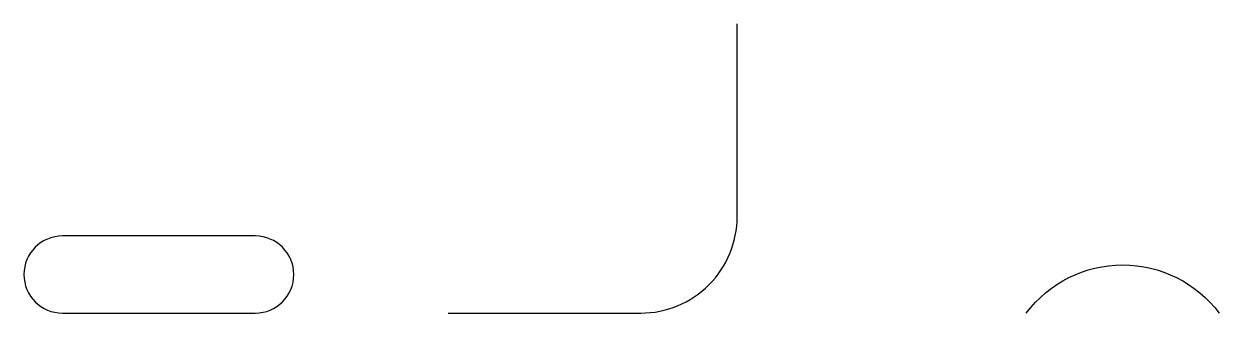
# Model space of a CAD drawing. Header units: metres. Extents: x -2 to 60, y 0 to 15.
import ezdxf

# ---------------------------------------------------------------- set-up
doc = ezdxf.new("R2010")
doc.units = ezdxf.units.M
doc.header["$MEASUREMENT"] = 0

msp = doc.modelspace()

# ---------------------------------------------------------------- linework, layer by layer
for points in [[(20, 0), (30, 0, 0.414214), (35, 5), (35, 15)], [(50, 0, -0.5), (60, 0)]]:
    msp.add_lwpolyline(points, format="xyb")
msp.add_lwpolyline([(0, 0), (10, 0, 1), (10, 4), (0, 4, 1)], format="xyb", close=True)

doc.saveas('drawing.dxf')
